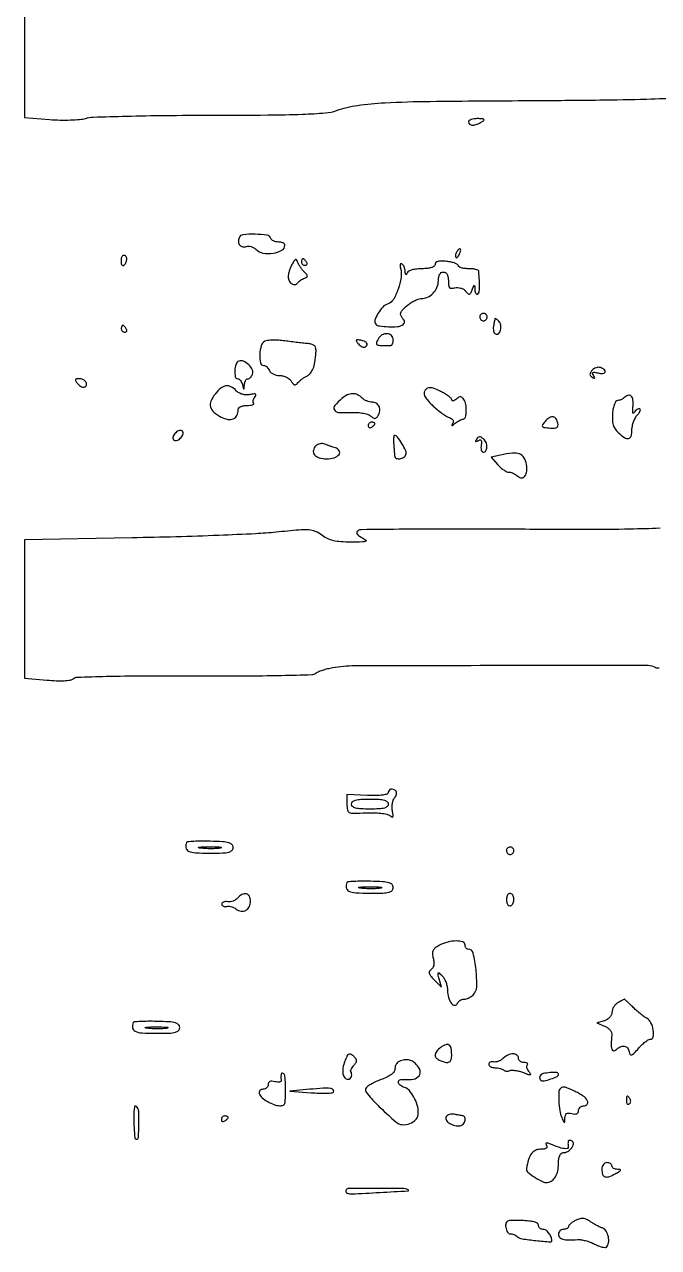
# Model space of a CAD drawing. Extents: x 0 to 5034, y 0 to 2560.
# Drawn here: x 0 to 190, y 282.6 to 649.2 of the extents above; entities that cross this region are included whole.
import ezdxf

# ---------------------------------------------------------------- set-up
doc = ezdxf.new("R2010")
doc.units = 0

msp = doc.modelspace()

# ---------------------------------------------------------------- linework, layer by layer
for points in [[(0, 661.82936), (0, 641.559019), (0, 621.288677), (7.520167, 620.719928, 0.013725), (10.635696, 620.570149, 0.013422), (13.778109, 620.589795, 0.01343), (16.532527, 620.755126, 0.048159), (18.263565, 621.07559, -0.061732), (20.616699, 621.445668, -0.001868), (30.529411, 621.732729, -0.003671), (42.229634, 621.941873, -0.002526), (55.493398, 622.014553, 0.001763), (72.881166, 622.083296, 0.00745), (83.299517, 622.316494, 0.010442), (90.100276, 622.712495, 0.064176), (93.52799, 623.433143, -0.04815), (99.75744, 624.952148, -0.022969), (107.972313, 625.751662, -0.010179), (121.586388, 626.170174, -0.001214), (151.741457, 626.409806, 0.001445), (172.333319, 626.58296, 0.004398), (186.321919, 626.86408, 0.001667), (196.896394, 627.204942, 0.189687)], [(190.412888, 498.18183, -0.004575), (181.440692, 497.920419, -0.005418), (168.136906, 497.79881, -0.001264), (145.812061, 497.893089, 0.001566), (128.594396, 497.955388, 0.002509), (113.899538, 497.888792, 0.000476), (100.953437, 497.752823, 0.136366), (99.926961, 497.454859, 0.155329), (99.570843, 497.039725, 0.23507), (99.599272, 496.573673, 0.109063), (100.091917, 496.03408, 0.026868), (101.1149, 495.392922, -0.034146), (102.290366, 494.632168, -0.585784), (102.242244, 494.268808, -0.090238), (101.314263, 494.081339, -0.003307), (97.709507, 494.035435, -0.018723), (94.788265, 494.126967, -0.040963), (92.576524, 494.4627, -0.050764), (90.769104, 495.089807, -0.050351), (89.119781, 496.069563, 0.058032), (87.130198, 497.210587, 0.084312), (85.166928, 497.683853, 0.03878), (82.220006, 497.656744, 0.004154), (75.410273, 497.007679, -0.013321), (69.249068, 496.534216, -0.002661), (58.231455, 496.041043, -0.002812), (45.396988, 495.60726, -0.002619), (32.25, 495.305844), (0, 494.735458), (0, 474.012334), (0, 453.28921), (6.673366, 452.666041, 0.013413), (9.498225, 452.478513, 0.022709), (11.868884, 452.492609, 0.024231), (13.700321, 452.676014, 0.136962), (14.587788, 453.072858, -0.166601), (15.857112, 453.55434, -0.002159), (24.488703, 453.796662, -0.005112), (35.609545, 453.947069, -0.002014), (50.922781, 453.935914, 0.002127), (65.693959, 453.928494, 0.004691), (76.975745, 454.076664, 0.001704), (86.046879, 454.311855, 0.161732), (87.258359, 454.754103, -0.070287), (87.983461, 455.179303, -0.017849), (89.266234, 455.653845, -0.017843), (90.785074, 456.095442, -0.017202), (92.350096, 456.433701, -0.043964), (98.886671, 457.027479, -0.000521), (141.931164, 457.099704, -0.00018), (186.836418, 457.112101, -0.139263), (189.007862, 456.495141, 0.120156), (189.50628, 456.333057, 0.052431), (190.206145, 456.353723, 0.047725)]]:
    msp.add_lwpolyline(points, format="xyb")
for points in [[(133, 620, 0.251537), (133.363212, 619.323695, 0.147327), (134.2663, 619.051693, 0.089354), (135.582896, 619.288872, 0.05437), (137, 620, 0.043106), (137.628119, 620.487379, 0.461139), (137.616929, 620.771138, 0.155556), (137.150937, 620.945789, 0.011096), (135.75, 620.984687, 0.03458), (134.696678, 620.917643, 0.052836), (133.807813, 620.701752, 0.069028), (133.19699, 620.382445, 0.242407)], [(64.283729, 585.297887, 0.111567), (64.106806, 584.077301, 0.155824), (64.520614, 583.063201, 0.172792), (65.404047, 582.543208, 0.139953), (66.506326, 582.640801, -0.100952), (67.160736, 582.749895, -0.062657), (67.932146, 582.624466, -0.059191), (68.697305, 582.296821, -0.065737), (69.334856, 581.808001, 0.154372), (71.461242, 580.703489, 0.079197), (74.494972, 580.658945, 0.089565), (77.090771, 581.525037, 0.274097), (78, 583.059017, 0.193953), (77.855135, 583.418421, 0.08725), (77.436979, 583.723586, 0.067105), (76.816901, 583.930707, 0.047126), (76.083333, 584, -0.053353), (75.32317, 584.081345, -0.058603), (74.6225, 584.321562, -0.066489), (74.082239, 584.675627, -0.134841), (73.801774, 585.094677, 0.284309), (72.666501, 586.041329, 0.029933), (69.068148, 586.334143, 0.029938), (65.460324, 586.195132, 0.28384)], [(29, 579), (29, 578.146875), (29, 577.5, 0.241463), (29.242332, 577.027459, 0.301015), (29.724355, 577.008985, 0.127588), (30.299205, 577.601195, 0.093015), (30.598844, 578.472506, 0.057239), (30.617186, 579.056917, 0.085168), (30.489419, 579.551299, 0.112739), (30.240939, 579.879956, 0.176526), (29.911516, 580, 0.108912), (29.563763, 579.923342, 0.099759), (29.267758, 579.70625, 0.095344), (29.069259, 579.381784, 0.089971)], [(129.458881, 580.933469, 0.049364), (129.242038, 580.490157, 0.059701), (129.133355, 580.040231, 0.070517), (129.142323, 579.651151, 0.156651), (129.276326, 579.390341, 0.281567), (129.50546, 579.335123, 0.118528), (129.786868, 579.507038, 0.069269), (130.083816, 579.899181, 0.035865), (130.345077, 580.456872, 0.029555), (130.696703, 581.564815, 0.344086), (130.525317, 581.954259, 0.36195), (130.120758, 581.871774, 0.030391)], [(80.167554, 577.313078, 0.02497), (79.720599, 576.367288, 0.021244), (79.342969, 575.329726, 0.021782), (79.080405, 574.354574, 0.05492), (79, 573.624758, 0.117764), (79.294633, 572.391162, 0.129497), (80.109433, 571.474169, 0.177203), (81.082515, 571.240146, 0.223083), (81.861803, 571.721941, -0.061901), (82.20584, 572.128963, -0.033084), (82.719059, 572.543371, -0.032365), (83.307283, 572.902744, -0.043248), (83.883929, 573.144699, 0.054005), (84.550763, 573.441482, 0.279633), (84.735659, 573.780888, 0.16658), (84.553442, 574.241572, 0.019657), (83.794643, 575.0625, -0.028308), (83.194427, 575.734819, -0.021174), (82.60932, 576.537555, -0.021556), (82.121574, 577.343164, -0.044918), (81.828269, 578.015194, 0.068773), (81.527071, 578.62453, 0.357785), (81.192999, 578.723203, 0.153669), (80.784813, 578.37593, 0.017378)], [(83, 578, 0.105053), (83.081062, 577.618444, 0.099167), (83.311086, 577.29375, 0.09642), (83.654762, 577.076123, 0.093332), (84.059017, 577, 0.108972), (84.413961, 577.078288, 0.182303), (84.6254, 577.29375, 0.161196), (84.656512, 577.6179, 0.082592), (84.5, 578, 0.029505), (84.231006, 578.382774, 0.035638), (83.933975, 578.70625, 0.038439), (83.65171, 578.934461, 0.151918), (83.440983, 579, 0.210953), (83.272352, 578.92554, 0.081139), (83.129539, 578.70625, 0.061769), (83.032345, 578.382849, 0.042167)], [(123, 577.299199, -0.223528), (122.738763, 576.744048, -0.09298), (121.996331, 576.332928, -0.057065), (120.779613, 576.078318, -0.023073), (119.083333, 576, 0.028929), (117.526719, 575.90986, 0.039986), (116.154814, 575.638018, 0.045662), (115.116065, 575.238936, 0.184347), (114.662281, 574.75, -0.043159), (114.445828, 574.323664, -0.441201), (114.272383, 574.291436, -0.202031), (114.136518, 574.526115, -0.019863), (114.078947, 575.190983, 0.04694), (113.981609, 575.879392, 0.044629), (113.756836, 576.549856, 0.047909), (113.446701, 577.106365, 0.103633), (113.093259, 577.442363, 0.208218), (112.796324, 577.485118, 0.252167), (112.595312, 577.293454, 0.106497), (112.546783, 576.823829, 0.036655), (112.671418, 576.148498, -0.101779), (112.818042, 573.380311, -0.047103), (111.943352, 569.86811, -0.046329), (110.514127, 566.758374, -0.187157), (108.916737, 565.473573, 0.126261), (107.379812, 564.513155, 0.054985), (105.910155, 562.584801, 0.056646), (104.987191, 560.562664, 0.282261), (105.265519, 559.401147, 0.16498), (106.41785, 558.832545, 0.023862), (109.066034, 558.610497, 0.025763), (111.740897, 558.652166, 0.122224), (113.188183, 559.116303, 0.073003), (113.697692, 559.544867, 0.181841), (113.869185, 559.992349, 0.138811), (113.721176, 560.527905, 0.036824), (113.201509, 561.257197, -0.095488), (112.757211, 562.066003, -0.168053), (112.7731, 562.820106, -0.102209), (113.300105, 563.664865, -0.023407), (114.523417, 564.833412, -0.030245), (115.605446, 565.664936, -0.028975), (116.795076, 566.372907, -0.030243), (117.916952, 566.871783, -0.08513), (118.757606, 567.031803, 0.100563), (120.736258, 567.471574, 0.09387), (122.441816, 568.654368, 0.093956), (123.595537, 570.37787, 0.100975), (124, 572.360243, -0.042571), (124.095607, 573.481111, -0.086856), (124.392059, 574.31004, -0.121401), (124.870771, 574.815371, -0.143682), (125.5, 575, -0.14316), (126.12777, 574.816496, -0.120959), (126.606686, 574.313895, -0.087098), (126.903912, 573.491391, -0.043279), (127, 572.383369, 0.03031), (127.081163, 571.045711, 0.158759), (127.388521, 570.386166, 0.212981), (127.965933, 570.141958, 0.059121), (128.963232, 570.280134, -0.077451), (129.807826, 570.365887, -0.060977), (130.714441, 570.205389, -0.061641), (131.545205, 569.83425, -0.083897), (132.166138, 569.299816, 0.025684), (132.892177, 568.511159, 0.242886), (133.317693, 568.380085, 0.234615), (133.680815, 568.649672, 0.024097), (134.132621, 569.65305, -0.002982), (134.619551, 570.869094, -0.292002), (134.764558, 570.971691, -0.412141), (134.874457, 570.872485, -0.003951), (134.929715, 569.690983, 0.043373), (135.012895, 569.031802, 0.090821), (135.210306, 568.556101, 0.161747), (135.482915, 568.337642, 0.231095), (135.786222, 568.367878, 0.211975), (136.191714, 568.961276, 0.034726), (136.351318, 570.376967, 0.027204), (136.327692, 572.421904, 0.010489), (136.081242, 575.25, 0.272132), (135.865109, 575.540714, 0.040356), (135.142615, 575.779688, 0.036166), (134.155371, 575.945563, 0.023545), (133, 576, -0.0281), (131.850537, 576.06465, -0.044081), (130.88125, 576.261612, -0.054854), (130.201759, 576.547437, -0.272194), (130, 576.890594, 0.269801), (129.784462, 577.260956, 0.040335), (128.971875, 577.639604, 0.036185), (127.841027, 577.968578, 0.023639), (126.5, 578.189793, 0.022147), (124.908644, 578.304461, 0.069314), (123.844865, 578.186151, 0.12998), (123.232434, 577.845446, 0.203909)], [(136.552786, 562.08541, 0.099038), (136.401684, 561.679226, 0.097945), (136.417584, 561.244476, 0.097945), (136.597789, 560.848514, 0.099038), (136.91459, 560.552786, 0.099038), (137.320774, 560.401684, 0.097945), (137.755524, 560.417584, 0.097945), (138.151486, 560.597789, 0.099038), (138.447214, 560.91459, 0.099038), (138.598316, 561.320774, 0.097945), (138.582416, 561.755524, 0.097945), (138.402211, 562.151486, 0.099038), (138.08541, 562.447214, 0.099038), (137.679226, 562.598316, 0.097945), (137.244476, 562.582416, 0.097945), (136.848514, 562.402211, 0.099038)], [(140.923489, 560.95, -0.003641), (140.875561, 560.680024, -0.000502), (140.771216, 560.119291, -0.000576), (140.646205, 559.455463, -0.000488), (140.512555, 558.753971, 0.052717), (140.452847, 558.044022, 0.056478), (140.546031, 557.354178, 0.063412), (140.76905, 556.785534, 0.129925), (141.096129, 556.440589, 0.328188), (141.975428, 556.511659, 0.148928), (142.623894, 557.545432, 0.101789), (142.719454, 559.092859, 0.162455), (142.132783, 560.267217, 0.022012), (141.692426, 560.670419, 0.045875), (141.31028, 560.935058, 0.083279), (141.041463, 561.032519, 0.418094)], [(29, 558, 0.105053), (29.081062, 557.618444, 0.099167), (29.311086, 557.29375, 0.09642), (29.654762, 557.076123, 0.093332), (30.059017, 557, 0.108972), (30.413961, 557.078288, 0.182303), (30.6254, 557.29375, 0.161196), (30.656512, 557.6179, 0.082592), (30.5, 558, 0.029505), (30.231006, 558.382774, 0.035638), (29.933975, 558.70625, 0.038439), (29.65171, 558.934461, 0.151918), (29.440983, 559, 0.210953), (29.272352, 558.92554, 0.081139), (29.129539, 558.70625, 0.061769), (29.032345, 558.382849, 0.042167)], [(72, 554.232325, 0.214023), (70.946033, 552.968072, 0.055707), (70.50896, 550.292939, 0.060816), (70.687273, 547.779624, 0.358945), (71.633345, 547, -0.113359), (72.116942, 546.888932, -0.065919), (72.616507, 546.559375, -0.06061), (73.055609, 546.073547, -0.06194), (73.361626, 545.5, 0.123294), (73.764424, 544.925835, 0.064481), (74.497145, 544.440625, 0.05808), (75.427039, 544.11159, 0.056074), (76.418925, 544, -0.063062), (77.444714, 543.870106, -0.052609), (78.474594, 543.485937, -0.054735), (79.354791, 542.919873, -0.089577), (79.932014, 542.25, 0.040111), (80.432572, 541.53798, 0.131793), (80.897629, 541.208914, 0.210792), (81.32967, 541.23564, 0.119963), (81.731704, 541.585463, -0.051007), (82.15953, 542.075355, -0.020028), (82.839743, 542.661141, -0.019576), (83.631582, 543.240608, -0.023096), (84.424868, 543.723076, 0.085618), (85.66277, 544.705937, 0.085977), (86.497686, 546.045407, 0.059704), (87.027358, 547.984959, 0.020208), (87.340178, 550.899774, 0.050933), (87.297639, 552.105154, 0.148721), (86.952713, 552.852643, 0.143152), (86.23999, 553.29831, 0.045925), (85, 553.527357, -0.005107), (83.735033, 553.655665, -0.00177), (81.9125, 553.86589, -0.001758), (79.906156, 554.111673, -0.002044), (78, 554.359908, 0.018478), (76.167206, 554.537573, 0.020239), (74.38125, 554.571887, 0.02015), (72.861594, 554.478228, 0.088311)], [(100.057499, 553.430717, 0.057839), (100.575529, 552.935862, 0.069725), (101.163196, 552.608881, 0.082515), (101.727586, 552.4922, 0.14929), (102.179838, 552.611146, 0.174572), (102.62756, 553.174461, 0.268114), (102.508192, 553.769411, 0.12951), (101.725197, 554.295141, 0.04703), (100.415248, 554.615318, 0.032229), (99.671466, 554.675915, 0.335379), (99.438726, 554.506105, 0.231359), (99.494308, 554.164781, 0.019148)], [(105.953531, 554.913172, 0.028801), (105.475313, 553.880841, 0.219026), (105.504038, 553.359238, 0.241134), (105.912816, 553.072741, 0.034531), (106.964816, 553), (108.622477, 553), (109.75, 553, 0.206584), (110.036702, 553.123737, 0.082778), (110.279687, 553.48606, 0.06312), (110.444937, 554.021229, 0.043382), (110.5, 554.654671, 0.196785), (109.974576, 555.937996, 0.18631), (108.684887, 556.521986, 0.150802), (107.113417, 556.133167, 0.135189)], [(64.25, 548.286179, 0.231228), (63.396368, 547.403655, 0.063385), (63.025004, 545.448321, 0.070407), (63.171879, 543.604604, 0.351128), (63.926676, 543, -0.159836), (64.31495, 542.872626, -0.067019), (64.715479, 542.485937, -0.05682), (65.067143, 541.919531, -0.046657), (65.310674, 541.25, 0.001923), (65.622879, 540.073823, 0.339035), (65.719237, 540, 0.392517), (65.801199, 540.076061, 0.002113), (65.883999, 541.25, -0.048592), (65.99433, 541.919634, -0.065748), (66.228247, 542.485937, -0.082756), (66.543018, 542.86876, -0.181325), (66.893011, 543, 0.132106), (67.274401, 543.102558, 0.062751), (67.682193, 543.413025, 0.055718), (68.052899, 543.868253, 0.051468), (68.325572, 544.406044, 0.207698), (68.267685, 545.746278, 0.089543), (67.190495, 547.219496, 0.08799), (65.646668, 548.24272, 0.191633)], [(170.024555, 545.529587, 0.042847), (169.547616, 544.842935, 0.140992), (169.417084, 544.312536, 0.173438), (169.598495, 543.861346, 0.072997), (170.10595, 543.434519, 0.025119), (170.626345, 543.14796, 0.370712), (170.8132, 543.197047, 0.277256), (170.8274, 543.422257, 0.018906), (170.498137, 544.003015, -0.061395), (170.223106, 544.601224, -0.357015), (170.342018, 544.901098, -0.172353), (170.804464, 544.978628, -0.020136), (171.843628, 544.751143, 0.061726), (173.284538, 544.559124, 0.295155), (173.952364, 544.982322, 0.354186), (173.777732, 545.669556, 0.068796), (172.573113, 546.33357, 0.098428), (171.943748, 546.441724, 0.07), (171.235883, 546.323264, 0.06727), (170.560125, 546.005193, 0.076099)], [(15.990862, 541.51101, 0.05173), (16.530512, 540.98278, 0.065296), (17.128869, 540.62335, 0.079103), (17.692105, 540.477944, 0.16352), (18.129619, 540.580109, 0.213376), (18.597001, 541.26803, 0.207611), (18.402845, 542.085894, 0.13552), (17.53132, 542.760771, 0.097687), (16.318538, 543, 0.038489), (15.547214, 542.940537, 0.309419), (15.301216, 542.709506, 0.209835), (15.380863, 542.310561, 0.020503)], [(57.128456, 538.436176, 0.06696), (55.882251, 536.322813, 0.166366), (55.759418, 534.554769, 0.154261), (56.75241, 532.993423, 0.055301), (58.972426, 531.514259, 0.07396), (60.945582, 530.839287, 0.149103), (62.563467, 531.024653, 0.178651), (63.614989, 532.031449, 0.113877), (64, 533.7, -0.188415), (64.198575, 534.208254, -0.093337), (64.762821, 534.628125, -0.069398), (65.619817, 534.9074, -0.044142), (66.666667, 535, 0.023294), (67.646202, 535.045659, 0.055908), (68.356715, 535.193285, 0.135434), (68.683964, 535.410406, 0.393966), (68.675343, 535.657991, -0.157109), (68.499755, 536.00049, -0.086125), (68.504407, 536.476668, -0.071257), (68.683851, 537.011224, -0.056706), (69.017421, 537.52099, 0.068221), (69.357808, 538.068171, 0.40199), (69.254225, 538.357147, 0.148015), (68.744929, 538.443668, 0.015817), (67.546648, 538.253668, -0.05903), (66.433172, 538.174523, -0.056261), (65.313039, 538.354561, -0.057839), (64.290952, 538.771495, -0.07075), (63.466474, 539.390668, 0.0726), (61.829428, 540.610672, 0.162657), (60.320163, 540.874435, 0.140443), (58.803614, 540.1816, 0.049211)], [(120.064874, 539.578169, 0.152259), (119.733516, 538.773257, 0.133444), (119.894175, 537.875029, 0.070787), (120.64184, 536.742886, 0.017925), (122.1658, 535.142159, 0.017354), (123.52268, 533.904669, 0.017457), (124.959511, 532.766805, 0.017559), (126.278432, 531.864921, 0.064421), (127.193552, 531.438569, -0.06285), (127.876152, 531.123144, -0.110997), (128.315577, 530.688882, -0.142713), (128.463065, 530.188632, -0.136695), (128.322562, 529.678004, 0.016966), (128.008601, 529.111796, 0.554586), (128.075234, 529.000724, 0.169454), (128.313447, 529.079135, 0.006458), (129.058042, 529.664963, -0.025426), (129.679866, 530.117108, -0.024081), (130.355487, 530.512698, -0.024832), (130.986835, 530.803699, -0.073374), (131.45, 530.914963, 0.317569), (132.128079, 531.491064, 0.056131), (132.373445, 533.23987, 0.052956), (132.214421, 535.259872, 0.092563), (131.610972, 536.820443, 0.065104), (131.153253, 537.382316, 0.179176), (130.6904, 537.579419, 0.146764), (130.146398, 537.444301, 0.039477), (129.410972, 536.926114, -0.03794), (128.86878, 536.541586, -0.094491), (128.414473, 536.374405, -0.202542), (128.125613, 536.443714, -0.238269), (128, 536.692343, 0.205839), (127.802753, 537.151172, 0.028707), (126.994819, 537.833601, 0.028943), (125.888711, 538.567999, 0.020823), (124.578106, 539.261363, 0.016428), (122.72964, 540.069423, 0.077451), (121.604288, 540.3266, 0.137172), (120.788049, 540.158962, 0.101059)], [(95.105831, 537.091787, 0.036716), (92.991499, 534.967062, 0.307347), (92.84625, 533.689209, 0.261151), (94.018777, 532.926495, 0.029611), (97.302631, 532.904754, -0.023784), (99.307497, 532.914831, -0.029019), (101.173789, 532.726531, -0.031415), (102.711915, 532.380336, -0.102488), (103.628846, 531.893067, 0.032329), (104.454811, 531.293259, 0.150533), (105.016472, 531.141057, 0.190657), (105.488966, 531.346971, 0.057424), (105.983695, 531.973618, 0.112013), (106.456137, 533.350758, 0.137455), (106.232526, 534.68694, 0.148172), (105.370329, 535.644167, 0.136687), (104.093011, 536, -0.058945), (103.35769, 536.08699, -0.039002), (102.547796, 536.349526, -0.039033), (101.789508, 536.734201, -0.059547), (101.210123, 537.189877, 0.083049), (99.793986, 538.200185, 0.118051), (98.290604, 538.534708, 0.109895), (96.719336, 538.158546, 0.065232)], [(179.583333, 537.25, -0.064082), (179.211141, 536.962682, -0.039128), (178.710938, 536.720312, -0.038656), (178.168334, 536.555011, -0.054664), (177.666667, 536.5, 0.25468), (177.195678, 536.243457, 0.051688), (176.749557, 535.3652, 0.042901), (176.389263, 534.116761, 0.028335), (176.182889, 532.636851, 0.029879), (176.13987, 530.69612, 0.062882), (176.384342, 529.211216, 0.074215), (176.952636, 527.994404, 0.058989), (177.891076, 526.886851, 0.036235), (179.760923, 525.38223, 0.201092), (180.995988, 525.121235, 0.288115), (181.759455, 525.832007, 0.065115), (182, 527.671259, -0.0522), (182.121089, 528.827946, -0.035968), (182.486153, 530.095029, -0.036303), (183.020897, 531.276584, -0.059569), (183.654988, 532.171259, 0.030675), (184.216829, 532.874293, 0.076178), (184.509024, 533.462807, 0.180909), (184.490761, 533.833944, 0.299416), (184.238321, 534, 0.100898), (183.785289, 533.90764, 0.061354), (183.310576, 533.632812, 0.057884), (182.887185, 533.227992, 0.064236), (182.584917, 532.75, -0.357831), (182.409298, 532.665612, -0.310406), (182.269591, 532.821875, -0.044393), (182.240324, 533.575048, -0.012462), (182.328391, 534.75, 0.053953), (182.312607, 536.707008, 0.180993), (181.737118, 537.828864, 0.280638), (180.775802, 538.01525, 0.107842)], [(103, 528.940983, 0.108972), (103.078288, 528.586039, 0.182303), (103.29375, 528.3746, 0.161196), (103.6179, 528.343488, 0.082592), (104, 528.5, 0.029505), (104.382774, 528.768994, 0.035638), (104.70625, 529.066025, 0.038439), (104.934461, 529.34829, 0.151918), (105, 529.559017, 0.210953), (104.92554, 529.727648, 0.081139), (104.70625, 529.870461, 0.061769), (104.382849, 529.967655, 0.042167), (104, 530, 0.105053), (103.618444, 529.918938, 0.099167), (103.29375, 529.688914, 0.09642), (103.076123, 529.345238, 0.093332)], [(156.25, 530.501384, 0.016586), (155.201625, 529.230376, 0.304538), (155.169142, 528.733682, 0.233913), (155.63334, 528.426021, 0.010793), (157.57232, 528.223324, 0.031658), (158.807193, 528.199512, 0.132808), (159.508262, 528.422604, 0.207917), (159.827302, 528.900493, 0.092821), (159.82232, 529.67235, 0.092896), (159.312484, 530.960667, 0.197685), (158.454541, 531.571055, 0.187622), (157.379461, 531.416375, 0.083718)], [(45.064749, 526.578017, 0.051981), (44.661737, 525.974615, 0.092995), (44.486368, 525.406747, 0.127395), (44.55242, 524.935829, 0.157392), (44.838135, 524.600038, 0.150925), (45.282924, 524.484575, 0.082168), (45.839954, 524.603052, 0.069216), (46.421349, 524.929598, 0.057089), (46.935251, 525.421983, 0.051981), (47.338263, 526.025385, 0.092995), (47.513632, 526.593253, 0.127395), (47.44758, 527.064171, 0.157392), (47.161865, 527.399962, 0.150925), (46.717076, 527.515425, 0.082168), (46.160046, 527.396948, 0.069216), (45.578651, 527.070402, 0.057089)], [(110.635737, 523.25, 0.000862), (110.718947, 522.14214, 0.000999), (110.802109, 521.0875, 0.00089), (110.875904, 520.194683, 0.005914), (110.918758, 519.75, 0.284325), (111.397236, 519.135941, 0.128723), (112.453177, 519.031277, 0.102206), (113.611325, 519.468461, 0.161312), (114.278221, 520.282649, 0.202358), (114.240635, 521.424135, 0.028371), (113.108069, 523.552781, 0.027516), (111.749295, 525.535876, 0.232844), (110.806686, 526, 0.376916), (110.668497, 525.878579, 0.01673), (110.602719, 525.192188, 0.021169), (110.585181, 524.30441, 0.012667)], [(135.434519, 524.89405, 0.024899), (135.154136, 524.3854, 0.335928), (135.192662, 524.189485, 0.306851), (135.400408, 524.161691, 0.022782), (135.926868, 524.454802, -0.085755), (136.459968, 524.669266, -0.302316), (136.786804, 524.540325, -0.163656), (136.923429, 524.071266, -0.029559), (136.831377, 523.154759, 0.043079), (136.773117, 522.359159, 0.065924), (136.872682, 521.675729, 0.089974), (137.104632, 521.202569, 0.21782), (137.437328, 521.017954, 0.275521), (138.231421, 521.411424, 0.140619), (138.565036, 522.514668, 0.102403), (138.294924, 523.920311, 0.121627), (137.494132, 525.00487, 0.046669), (136.833758, 525.456127, 0.140906), (136.307745, 525.577192, 0.168358), (135.856251, 525.393004, 0.074209)], [(87.3, 522.9, 0.145451), (86.55142, 521.518332, 0.2275), (86.866571, 520.229057, 0.153575), (88.278112, 519.30647, 0.068641), (90.5, 519, 0.074454), (92.753934, 519.337498, 0.148455), (94.23667, 520.334622, 0.322054), (94.304253, 521.44321, 0.18393), (93.180803, 522.28801, -0.008516), (92.426363, 522.519733, -0.005221), (91.544843, 522.817222, -0.005233), (90.678195, 523.130022, -0.009289), (89.971855, 523.408401, 0.081671), (89.302231, 523.56591, 0.064106), (88.556638, 523.521123, 0.064488), (87.851316, 523.289866, 0.085148)], [(142.660579, 520.131685), (139.821157, 519.5), (141.777874, 517.25, 0.032903), (142.63235, 516.388964, 0.034365), (143.580662, 515.660938, 0.036596), (144.482631, 515.153002, 0.110374), (145.167295, 515, -0.069867), (145.806149, 514.910292, -0.038932), (146.543875, 514.635268, -0.037964), (147.261, 514.233615, -0.049779), (147.841641, 513.758359, 0.204263), (148.948403, 513.313201, 0.235154), (149.947929, 513.836724, 0.132202), (150.523566, 515.349866, 0.072851), (150.434276, 517.341275, 0.087683), (149.65639, 519.375923, 0.17322), (148.337025, 520.459678, 0.113643), (146.193958, 520.714425, 0.027733)], [(109, 418.929265, -0.333155), (108.665793, 418.483357, -0.038345), (107.361477, 418.208374, -0.030294), (105.42068, 418.071204, -0.012695), (102.8, 418.111567), (96.6, 418.364604), (96.6, 415.490767, 0.045389), (96.759165, 413.741027, 0.245811), (97.327612, 413.013851, 0.11155), (98.563089, 412.759475, 0.006791), (102.356998, 412.883606, -0.018228), (104.656872, 412.906228, -0.022147), (106.806515, 412.753554, -0.021419), (108.573402, 412.472, -0.123591), (109.419997, 412.066396, 0.047882), (110.058636, 411.632256, 0.407806), (110.361294, 411.717028, 0.165995), (110.456708, 412.201958, 0.013543), (110.245324, 413.497002, -0.046572), (110.143374, 414.557863, -0.041142), (110.231616, 415.665388, -0.043367), (110.482695, 416.655201, -0.089644), (110.873648, 417.347756, 0.050993), (111.249223, 417.907684, 0.066728), (111.463595, 418.484776, 0.082468), (111.492868, 418.990252, 0.171318), (111.324657, 419.342009, 0.091953), (110.558981, 419.868097, 0.149688), (109.782435, 419.962875, 0.194537), (109.220747, 419.61073, 0.157926)], [(109, 415.5, -0.211442), (108.683247, 414.784456, -0.118311), (107.833333, 414.318182, -0.054498), (106.247932, 414.066617, -0.01212), (103.5, 414, -0.01212), (100.752068, 414.066617, -0.054498), (99.166667, 414.318182, -0.118311), (98.316753, 414.784456, -0.211442), (98, 415.5, -0.211442), (98.316753, 416.215544, -0.118311), (99.166667, 416.681818, -0.054498), (100.752068, 416.933383, -0.01212), (103.5, 417, -0.01212), (106.247932, 416.933383, -0.054498), (107.833333, 416.681818, -0.118311), (108.683247, 416.215544, -0.211442)], [(48.58889, 404, 0.142704), (48.387311, 402.442406, 0.249951), (49.148608, 401.429784, 0.094645), (51.231605, 400.903346, 0.014706), (55.5, 400.777778, 0.007496), (59.363986, 400.835709, 0.052558), (61.228504, 401.088963, 0.141697), (62.146873, 401.616667, 0.194326), (62.5, 402.490951, 0.192961), (62.14918, 403.366147, 0.136563), (61.229353, 403.913621, 0.052915), (59.382432, 404.211104, 0.008091), (55.653755, 404.352062, 0.006897), (53.013633, 404.372687, 0.010953), (50.754375, 404.309668, 0.005058), (48.867459, 404.196491, 0.279068)], [(58.767909, 402.285474, -0.024559), (57.487453, 402.154945, -0.012695), (55.878422, 402.111345, -0.01259), (54.218327, 402.150328, -0.018638), (52.767909, 402.275269, -0.069146), (52.205163, 402.425738, -0.756877), (52.222448, 402.564056, -0.031761), (53.352754, 402.662864, -0.005499), (55.5, 402.690131, -0.005888), (57.655786, 402.668409, -0.025342), (58.934948, 402.575472, -0.556092), (59.000181, 402.434198, -0.212532)], [(144.552786, 402.08541, 0.099038), (144.401684, 401.679226, 0.097945), (144.417584, 401.244476, 0.097945), (144.597789, 400.848514, 0.099038), (144.91459, 400.552786, 0.099038), (145.320774, 400.401684, 0.097945), (145.755524, 400.417584, 0.097945), (146.151486, 400.597789, 0.099038), (146.447214, 400.91459, 0.099038), (146.598316, 401.320774, 0.097945), (146.582416, 401.755524, 0.097945), (146.402211, 402.151486, 0.099038), (146.08541, 402.447214, 0.099038), (145.679226, 402.598316, 0.097945), (145.244476, 402.582416, 0.097945), (144.848514, 402.402211, 0.099038)], [(96.58889, 392, 0.142704), (96.387311, 390.442406, 0.249951), (97.148608, 389.429784, 0.094645), (99.231605, 388.903346, 0.014706), (103.5, 388.777778, 0.007496), (107.363986, 388.835709, 0.052558), (109.228504, 389.088963, 0.141697), (110.146873, 389.616667, 0.194326), (110.5, 390.490951, 0.192961), (110.14918, 391.366147, 0.136563), (109.229353, 391.913621, 0.052915), (107.382432, 392.211104, 0.008091), (103.653755, 392.352062, 0.006897), (101.013633, 392.372687, 0.010953), (98.754375, 392.309668, 0.005058), (96.867459, 392.196491, 0.279068)], [(106.767909, 390.285474, -0.024559), (105.487453, 390.154945, -0.012695), (103.878422, 390.111345, -0.01259), (102.218327, 390.150328, -0.018638), (100.767909, 390.275269, -0.069146), (100.205163, 390.425738, -0.756877), (100.222448, 390.564056, -0.031761), (101.352754, 390.662864, -0.005499), (103.5, 390.690131, -0.005888), (105.655786, 390.668409, -0.025342), (106.934948, 390.575472, -0.556092), (107.000181, 390.434198, -0.212532)], [(144.754232, 388.266312, 0.084697), (144.436116, 387.221291, 0.082939), (144.479003, 386.121909, 0.104464), (144.84371, 385.288862, 0.234312), (145.437328, 384.972506, 0.26629), (146.162879, 385.360605, 0.1021), (146.575922, 386.472687, 0.093314), (146.533019, 387.735512, 0.201974), (145.980032, 388.512341, 0.086456), (145.629461, 388.652808, 0.102024), (145.272696, 388.654687, 0.11056), (144.965717, 388.518222, 0.11748)], [(63.831035, 387.29641, -0.07695), (63.262664, 386.793392, -0.054476), (62.4987, 386.41295, -0.05421), (61.665755, 386.204807, -0.07376), (60.89236, 386.213077, 0.052712), (60.204324, 386.249314, 0.0822), (59.625989, 386.121966, 0.113345), (59.245454, 385.857983, 0.191983), (59.111025, 385.5, 0.1626), (59.237947, 385.144034, 0.121191), (59.568396, 384.885069, 0.093796), (60.061293, 384.766298, 0.063242), (60.639766, 384.810873, -0.07196), (61.312522, 384.850983, -0.04569), (62.086823, 384.713728, -0.045039), (62.839116, 384.43333, -0.061561), (63.447441, 384.04362, 0.134465), (64.878049, 383.395465, 0.165937), (66.312787, 383.642939, 0.154761), (67.366372, 384.742551, 0.114734), (67.75, 386.392355, 0.119085), (67.396385, 387.856022, 0.220988), (66.452145, 388.591436, 0.188229), (65.147713, 388.400445, 0.090391)], [(124.35794, 373.171575, 0.039085), (123.087313, 372.373615, 0.120944), (122.446072, 371.598552, 0.128294), (122.257095, 370.643148, 0.046531), (122.469266, 369.266432, -0.04048), (122.660605, 368.117257, -0.069309), (122.607921, 367.14841, -0.087511), (122.317938, 366.394739, -0.118901), (121.80799, 365.877778, 0.122139), (121.305795, 365.362132, 0.207135), (121.234497, 364.773892, 0.103635), (121.647718, 364.007342, 0.020825), (122.701919, 362.858779), (124.903839, 360.651717), (124.271108, 363.075858, -0.006029), (123.901576, 364.564869, -0.267593), (123.99031, 364.860356, -0.395009), (124.244378, 364.861306, -0.009006), (125.194189, 363.946429, -0.071478), (125.790613, 363.151039, -0.038865), (126.29298, 362.035112, -0.037777), (126.635494, 360.796526, -0.048607), (126.75, 359.621429, 0.070401), (127.053282, 357.478133, 0.093106), (127.9387, 355.721234, 0.22661), (128.923783, 355.217606, 0.322056), (129.708333, 355.75, -0.094544), (129.994759, 356.227861, -0.06796), (130.469159, 356.632812, -0.065909), (131.051637, 356.906495, -0.077057), (131.654762, 357, 0.068419), (132.31596, 357.090903, 0.039012), (133.074633, 357.368904, 0.03816), (133.808592, 357.775129, 0.050947), (134.3987, 358.255843, 0.190603), (135.480451, 360.753547, 0.034586), (135.289359, 365.898665, 0.032912), (134.434287, 370.81891, 0.34614), (132.932612, 372, -0.133037), (132.576965, 372.096334, -0.100527), (132.273955, 372.367188, -0.087626), (132.070086, 372.77235, -0.072974), (132, 373.25, 0.326417), (131.333161, 374.162617, 0.079921), (129.37938, 374.456385, 0.06063), (126.814471, 374.117471, 0.057599)], [(177.75, 355.919901, 0.069374), (177.080607, 355.393984, 0.054083), (176.514062, 354.661391, 0.055189), (176.129241, 353.843865, 0.082607), (176, 353.066941, -0.107457), (175.834093, 352.303889, -0.076236), (175.352208, 351.568959, -0.070277), (174.626305, 350.960104, -0.067385), (173.75, 350.56557), (171.5, 349.897878), (173.814288, 348.957381, -0.0601), (174.710921, 348.460474, -0.068973), (175.417553, 347.783668, -0.0775), (175.850587, 347.01768, -0.1159), (175.949134, 346.258442, 0.016789), (175.765135, 343.561479, 0.077171), (175.951409, 342.010035, 0.298529), (176.472712, 341.555526, 0.234734), (177.2, 341.8, -0.078477), (178.473678, 342.72625, -0.153381), (179.698956, 342.93373, -0.188299), (180.654556, 342.400601, -0.124181), (181.199856, 341.25, 0.08286), (181.493158, 340.472704, 0.363041), (181.920725, 340.317528, 0.116038), (182.589213, 340.754915, 0.010338), (183.953516, 342.25, -0.020934), (184.955969, 343.30286, -0.025869), (185.977483, 344.192187, -0.025712), (186.890647, 344.834763, -0.141375), (187.463357, 345, 0.354923), (188.356863, 345.725663, 0.091762), (188.403871, 347.719609, 0.073041), (187.695437, 349.967815, 0.153567), (186.452452, 351.286547, -0.029412), (185.56688, 351.852937, -0.012197), (184.437219, 352.715658, -0.012018), (183.268348, 353.701458, -0.015183), (182.23849, 354.670601, 0.004716), (181.330834, 355.561294, 0.007428), (180.533267, 356.306806, 0.002711), (179.839473, 356.929445, 0.22193), (179.704545, 356.969591, 0.083826), (179.5665, 356.924633, 0.002685), (179.046023, 356.648701, 0.005118), (178.435366, 356.312649, 0.003523)], [(32.58889, 350, 0.142704), (32.387311, 348.442406, 0.249951), (33.148608, 347.429784, 0.094645), (35.231605, 346.903346, 0.014706), (39.5, 346.777778, 0.007496), (43.363986, 346.835709, 0.052558), (45.228504, 347.088963, 0.141697), (46.146873, 347.616667, 0.194326), (46.5, 348.490951, 0.192961), (46.14918, 349.366147, 0.136563), (45.229353, 349.913621, 0.052915), (43.382432, 350.211104, 0.008091), (39.653755, 350.352062, 0.006897), (37.013633, 350.372687, 0.010953), (34.754375, 350.309668, 0.005058), (32.867459, 350.196491, 0.279068)], [(42.767909, 348.285474, -0.024559), (41.487453, 348.154945, -0.012695), (39.878422, 348.111345, -0.01259), (38.218327, 348.150328, -0.018638), (36.767909, 348.275269, -0.069146), (36.205163, 348.425738, -0.756877), (36.222448, 348.564056, -0.031761), (37.352754, 348.662864, -0.005499), (39.5, 348.690131, -0.005888), (41.655786, 348.668409, -0.025342), (42.934948, 348.575472, -0.556092), (43.000181, 348.434198, -0.212532)], [(124.738972, 342.551082, 0.060754), (123.499154, 341.389734, 0.165711), (123.072209, 340.283298, 0.21252), (123.451415, 339.331058, 0.102003), (124.581787, 338.606989, 0.033291), (126.346027, 338.061534, 0.183453), (127.31552, 338.187865, 0.223006), (127.844797, 338.899455, 0.050214), (128, 340.440983, 0.046942), (127.821186, 342.341424, 0.205016), (127.204744, 343.258011, 0.242442), (126.200161, 343.357389, 0.063654)], [(95.975759, 338.436242, 0.048467), (95.408496, 336.358006, 0.087787), (95.418197, 334.600464, 0.136721), (95.979448, 333.445678, 0.214878), (96.968615, 333, 0.189925), (97.551533, 333.229707, 0.12529), (97.945461, 333.843268, 0.110491), (98.026321, 334.63807, 0.127325), (97.75, 335.346305, -0.256977), (97.722986, 335.566251, -0.028989), (97.944247, 336.037682, -0.029377), (98.296837, 336.605713, -0.01962), (98.762331, 337.213627, 0.042223), (99.346902, 338.053005, 0.153241), (99.487018, 338.68013, 0.1557), (99.242834, 339.268773, 0.044011), (98.528904, 339.976012, 0.064957), (97.702703, 340.497449, 0.248947), (97.115111, 340.465269, 0.146652), (96.602551, 339.900394, 0.020586)], [(112.25, 338.337719, 0.103462), (111.771905, 338.017803, 0.06534), (111.367188, 337.479181, 0.06151), (111.09327, 336.814756, 0.067143), (111, 336.123321, -0.159627), (110.7289, 335.295791, -0.070056), (109.914002, 334.460516, -0.051222), (108.602348, 333.646356, -0.025887), (106.809598, 332.885447, 0.02039), (105.176038, 332.213192, 0.025976), (103.733479, 331.456453, 0.025548), (102.623363, 330.719354, 0.154158), (102.222098, 330.166293, 0.242645), (102.384033, 329.12541, 0.026744), (103.957638, 327.194921, 0.019943), (106.662111, 324.446045, 0.005152), (111.240423, 320.237372, 0.160466), (113.160442, 319.391816, 0.119535), (115.467858, 319.720105, 0.123529), (117.314188, 321.052433, 0.176783), (118, 322.931508, 0.070566), (117.668376, 325.269552, 0.054371), (116.686713, 327.654785, 0.057305), (115.321606, 329.593263, 0.134663), (113.848243, 330.548166, -0.081464), (112.523191, 331.221081, -0.228193), (112.04623, 332.116103, -0.327537), (112.502624, 332.79461, -0.112215), (113.75, 332.947704, 0.068334), (116.543204, 333.045739, 0.182531), (118.232107, 334.041267, 0.254053), (118.520132, 335.628567, 0.117365), (117.386082, 337.471061, 0.056803), (116.227993, 338.392174, 0.098129), (115.081434, 338.827407, 0.092287), (113.806087, 338.805866, 0.045678)], [(143.427201, 339.284344, -0.05672), (142.790438, 338.777707, -0.0486), (142.022982, 338.395906, -0.051), (141.246811, 338.187264, -0.091027), (140.588016, 338.20101, 0.065938), (140.027052, 338.240755, 0.093722), (139.54363, 338.118422, 0.11753), (139.213066, 337.85721, 0.155084), (139.078465, 337.5, 0.189328), (139.20635, 337.116138, 0.093776), (139.609312, 336.784927, 0.071618), (140.223419, 336.555191, 0.049905), (140.959591, 336.469964, -0.02991), (141.747657, 336.410483, -0.030635), (142.516598, 336.257501, -0.032185), (143.163412, 336.041728, -0.100099), (143.544469, 335.788865, 0.111509), (143.884114, 335.57436, 0.061637), (144.365531, 335.467676, 0.056803), (144.906577, 335.477698, 0.058668), (145.425317, 335.609715, -0.099964), (146.085732, 335.721138, -0.028782), (147.122619, 335.627908, -0.027718), (148.306062, 335.384755, -0.026321), (149.476432, 335.00896, 0.006522), (151.05028, 334.433967, 0.129343), (151.557764, 334.393294, 0.530372), (151.657327, 334.617316, 0.033924), (151.157557, 335.310156, -0.04956), (150.769956, 335.88446, -0.065501), (150.545572, 336.473731, -0.081334), (150.509173, 336.987666, -0.175209), (150.675343, 337.342009, 0.207794), (150.772948, 337.589508, 0.244364), (150.650465, 337.806715, 0.107049), (150.262653, 337.954785, 0.037878), (149.666667, 338, -0.078509), (149.029996, 338.100588, -0.090584), (148.489583, 338.391667, -0.10078), (148.128298, 338.824826, -0.124206), (148, 339.333333, 0.24071), (147.528421, 340.256135, 0.160519), (146.37414, 340.622842, 0.107707), (144.827102, 340.268276, 0.086594)], [(76.881579, 334.416667, 0.023592), (76.84779, 334.001974, 0.014464), (76.845241, 333.511426, 0.014491), (76.870923, 333.024637, 0.024936), (76.924169, 332.622231, -0.27467), (76.817158, 332.333301, -0.125488), (76.437872, 332.159213, -0.072311), (75.814494, 332.136598, -0.036934), (75.04259, 332.278612, 0.045692), (74.152639, 332.426305, 0.119748), (73.518142, 332.320508, 0.172211), (73.139911, 331.971904, 0.121863), (73, 331.40638, -0.10582), (72.885148, 330.86978, -0.099296), (72.559375, 330.413124, -0.096212), (72.072607, 330.107019, -0.092647), (71.5, 330, 0.201434), (70.52496, 329.590575, 0.28964), (70.33365, 328.701081, 0.125824), (71.196104, 327.446729, 0.055082), (72.864307, 326.285562, 0.036272), (74.836414, 325.391806, 0.074723), (76.491475, 325.049704, 0.131057), (77.598018, 325.280894, 0.260958), (78.083333, 326, 0.014492), (78.242134, 328.929192, 0.018307), (78.211124, 331.642043, 0.014465), (78.037775, 333.8898, 0.171528), (77.666667, 334.666667, 0.086323), (77.403068, 334.85215, 0.189532), (77.161047, 334.868229, 0.194904), (76.977563, 334.715783, 0.09127)], [(154.542705, 334.069098, 0.080107), (154.380832, 333.679409, 0.093041), (154.361483, 333.278966, 0.103113), (154.485825, 332.930524, 0.123097), (154.733688, 332.686512, 0.189363), (155.713239, 332.530126, 0.027552), (157.694123, 333.080631, 0.025155), (159.589256, 333.829798, 0.294072), (160, 334.467776, 0.395961), (159.508374, 334.991245, 0.033924), (157.496626, 334.98098, 0.034218), (155.417686, 334.685185, 0.204658)], [(85.5, 329.983775), (79.5, 329.438089), (85.847674, 328.969044, 0.010425), (88.310557, 328.838612, 0.015842), (90.453693, 328.837797, 0.010471), (92.199928, 328.929107, 0.241106), (92.613986, 329.180902, 0.361708), (92.518758, 329.842844, 0.156612), (91.6475, 330.235149, 0.043371), (89.52562, 330.289684, 0.007427)], [(160.597766, 330.264432, 0.186441), (160.100894, 329.142008, 0.023494), (160.097872, 326.439212, 0.028374), (160.390158, 323.600273, 0.061711), (161, 321.5, 0.003696), (161.559173, 320.224803, 0.257387), (161.739226, 320.088969, 0.4382), (161.871815, 320.196961, 0.005913), (161.929715, 321.366631, -0.06564), (162.073738, 322.212106, -0.175598), (162.436858, 322.692284, -0.158305), (163.053039, 322.857302, -0.050904), (164, 322.710251, 0.047946), (164.863891, 322.570873, 0.120594), (165.487449, 322.681695, 0.169691), (165.861786, 323.031896, 0.121219), (166, 323.59362, -0.10582), (166.114852, 324.13022, -0.099296), (166.440625, 324.586876, -0.096212), (166.927393, 324.892981, -0.092647), (167.5, 325, 0.082407), (168.053931, 325.09192, 0.110974), (168.485937, 325.356741, 0.125919), (168.727835, 325.751901, 0.126114), (168.75, 326.214438, 0.192174), (167.774336, 327.694755, 0.036831), (164.951437, 329.366646, 0.035312), (161.976405, 330.591238, 0.283577)], [(180.333333, 326.543989, 0.059057), (180.394948, 326.024148, 0.126631), (180.582917, 325.669932, 0.191218), (180.860929, 325.534562, 0.158515), (181.182979, 325.613087, 0.108766), (181.463027, 325.88478, 0.099739), (181.614038, 326.257398, 0.095385), (181.612382, 326.673795, 0.090093), (181.457295, 327.069098, 0.02679), (180.913397, 327.852054, 0.350126), (180.59208, 327.929499, 0.269722), (180.376303, 327.618676, 0.019984)], [(32.928571, 324.666667, 0.023833), (32.753698, 321.710143, 0.017619), (32.83172, 318.434038, 0.008787), (33.064954, 315.395884, 0.386887), (33.5, 315, 0.396359), (34.120754, 315.583798, 0.011651), (34.269753, 319.498631, 0.014435), (34.214779, 323.38956, 0.187761), (33.642857, 324.690476, 0.058369), (33.391155, 324.889394, 0.147432), (33.167857, 324.948661, 0.22461), (33.008506, 324.866669, 0.137601)], [(59, 320.940983, 0.108972), (59.078288, 320.586039, 0.182303), (59.29375, 320.3746, 0.161196), (59.6179, 320.343488, 0.082592), (60, 320.5, 0.029505), (60.382774, 320.768994, 0.035638), (60.70625, 321.066025, 0.038439), (60.934461, 321.34829, 0.151918), (61, 321.559017, 0.210953), (60.92554, 321.727648, 0.081139), (60.70625, 321.870461, 0.061769), (60.382849, 321.967655, 0.042167), (60, 322, 0.105053), (59.618444, 321.918938, 0.099167), (59.29375, 321.688914, 0.09642), (59.076123, 321.345238, 0.093332)], [(126.375855, 321.79913, 0.256664), (126.329059, 320.884016, 0.124723), (127.106294, 319.960417, 0.085869), (128.541296, 319.264118, 0.068027), (130.25, 319.015313, 0.189764), (131.28113, 319.41089, 0.129127), (131.969776, 320.479209, 0.171966), (131.94326, 321.545654, 0.28314), (131.25, 322.076511, -0.012202), (130.849139, 322.127316, -0.003176), (130.207416, 322.228784, -0.003226), (129.477451, 322.353805, -0.003291), (128.753971, 322.487445, 0.058566), (128.039226, 322.53917, 0.059315), (127.335162, 322.423201, 0.065331), (126.746566, 322.165828, 0.119192)], [(162.881579, 314.309017, 0.027366), (162.847673, 313.935902, 0.015289), (162.845241, 313.479804, 0.015217), (162.871025, 313.017162, 0.023832), (162.924169, 312.622231, -0.414318), (162.638964, 312.209049, -0.088812), (161.672668, 312.20528, -0.040842), (159.998208, 312.641585, -0.012988), (157.585955, 313.556485, 0.01841), (156.706526, 313.879167, 0.158479), (156.293612, 313.879377, 0.406439), (156.176878, 313.657794, 0.066688), (156.394972, 313.169939, -0.152305), (156.522919, 312.671534, -0.238199), (156.307895, 312.294838, -0.115808), (155.686852, 312.065433, -0.030822), (154.626405, 312, 0.109529), (153.079105, 311.656937, 0.126102), (151.912895, 310.699792, 0.085256), (151.04968, 308.96866, 0.029176), (150.396833, 306.23134, 0.2666), (150.775358, 305.17901, 0.030812), (152.862988, 303.615508, 0.03404), (155.188218, 302.3052, 0.146713), (156.739522, 302.064775, 0.128758), (158.061336, 302.613833, 0.097921), (159.106547, 303.791753, 0.079898), (159.775797, 305.511635, 0.052959), (160, 307.622445, -0.028435), (160.083371, 309.087262, -0.068495), (160.351964, 310.137038, -0.109528), (160.789805, 310.769608, -0.188994), (161.377555, 311, 0.133026), (162.75399, 311.372802, 0.096745), (163.950371, 312.426115, 0.131044), (164.449294, 313.621428, 0.296245), (164.048558, 314.469989, 0.06131), (163.638473, 314.658613, 0.111892), (163.273228, 314.690022, 0.158884), (163.012087, 314.563165, 0.166029)], [(173, 306.059017, 0.06849), (173.215427, 304.493705, 0.244129), (173.885247, 303.778189, 0.17375), (175.056721, 303.783561, 0.034621), (177, 304.646407, 0.010617), (178.197727, 305.313716, 0.13344), (178.557196, 305.680051, 0.505729), (178.453517, 305.908639, 0.050071), (177.75, 305.985258, -0.055147), (177.080571, 306.065031, -0.074307), (176.514062, 306.28942, -0.093355), (176.133868, 306.617296, -0.169851), (176, 307, 0.148195), (175.884432, 307.381354, 0.098894), (175.559375, 307.70625, 0.082425), (175.073457, 307.925306, 0.064853), (174.5, 308, 0.128528), (173.92796, 307.850484, 0.100726), (173.440625, 307.429836, 0.089148), (173.112945, 306.800591, 0.075715)], [(96.387712, 299.819098, 0.10591), (96.286513, 299.534846, 0.116543), (96.315954, 299.244476, 0.113881), (96.473551, 298.993032, 0.097702), (96.733688, 298.819098, 0.112003), (97.968537, 298.605227, 0.001245), (106.483031, 299.066072, 0.001189), (114.945813, 299.56546, 0.778883), (115, 299.853398, 0.106227), (113.229576, 300.252435, 0.002967), (105.349257, 300.284679, 0.001553), (97.142323, 300.24407, 0.257922)], [(144.194398, 288.643555, 0.044901), (144.384845, 287.835114, 0.06564), (144.703979, 287.178127, 0.0867), (145.094943, 286.763678, 0.204031), (145.5, 286.664963, -0.093229), (145.973005, 286.654352, -0.040827), (146.576312, 286.474345, -0.038543), (147.203872, 286.172269, -0.041789), (147.759784, 285.784398, 0.137357), (149.10319, 285.184924, 0.009538), (153.251374, 284.652564, 0.006066), (157.535047, 284.238195, 0.440501), (158.000775, 284.668213, 0.104161), (157.7716, 285.732039, 0.061161), (157.097388, 286.851894, 0.063256), (156.2215, 287.718991, 0.164975), (155.393011, 288, -0.088491), (154.86103, 288.094895, -0.09472), (154.408752, 288.367188, -0.09985), (154.105905, 288.773132, -0.110624), (153.998484, 289.25, 0.263764), (153.685791, 289.79996, 0.067366), (152.707479, 290.217619, 0.043274), (151.140932, 290.506687, 0.016897), (148.942882, 290.643555, 0.009042), (145.917174, 290.674757, 0.098028), (144.726848, 290.429493, 0.248213), (144.228143, 289.819764, 0.085354)], [(165.25, 290.745957, 0.028786), (164.3886, 290.281215, 0.037173), (163.660937, 289.754414, 0.040689), (163.14597, 289.242653, 0.178662), (163, 288.847186, -0.172323), (162.885184, 288.523936, -0.093793), (162.559375, 288.248861, -0.074197), (162.073827, 288.062762, -0.054525), (161.5, 288, 0.099038), (160.927543, 287.885486, 0.097945), (160.440625, 287.559375, 0.097945), (160.114514, 287.072457, 0.099038), (160, 286.5, 0.186743), (160.348383, 285.599739, 0.142492), (161.257507, 285.043284, 0.069191), (162.92611, 284.828507, 0.017267), (165.679207, 284.951598, -0.05877), (166.722216, 284.911741, -0.025492), (168.083075, 284.626558, -0.024798), (169.515395, 284.172272, -0.030142), (170.802423, 283.602171, 0.023877), (171.975746, 283.064764, 0.034016), (173.065747, 282.71109, 0.036216), (173.950883, 282.556097, 0.225286), (174.373216, 282.706549, 0.166402), (174.996175, 283.977895, 0.080778), (174.931402, 285.808297, 0.082072), (174.295777, 287.495162, 0.183703), (173.25, 288.346581, -0.029464), (172.437401, 288.670076, -0.013844), (171.426562, 289.177792, -0.013664), (170.393651, 289.769852, -0.018691), (169.5, 290.361985, 0.04643), (168.420125, 290.994362, 0.086936), (167.445694, 291.257277, 0.086496), (166.436573, 291.173874, 0.045577)]]:
    msp.add_lwpolyline(points, format="xyb", close=True)

doc.saveas('drawing.dxf')
